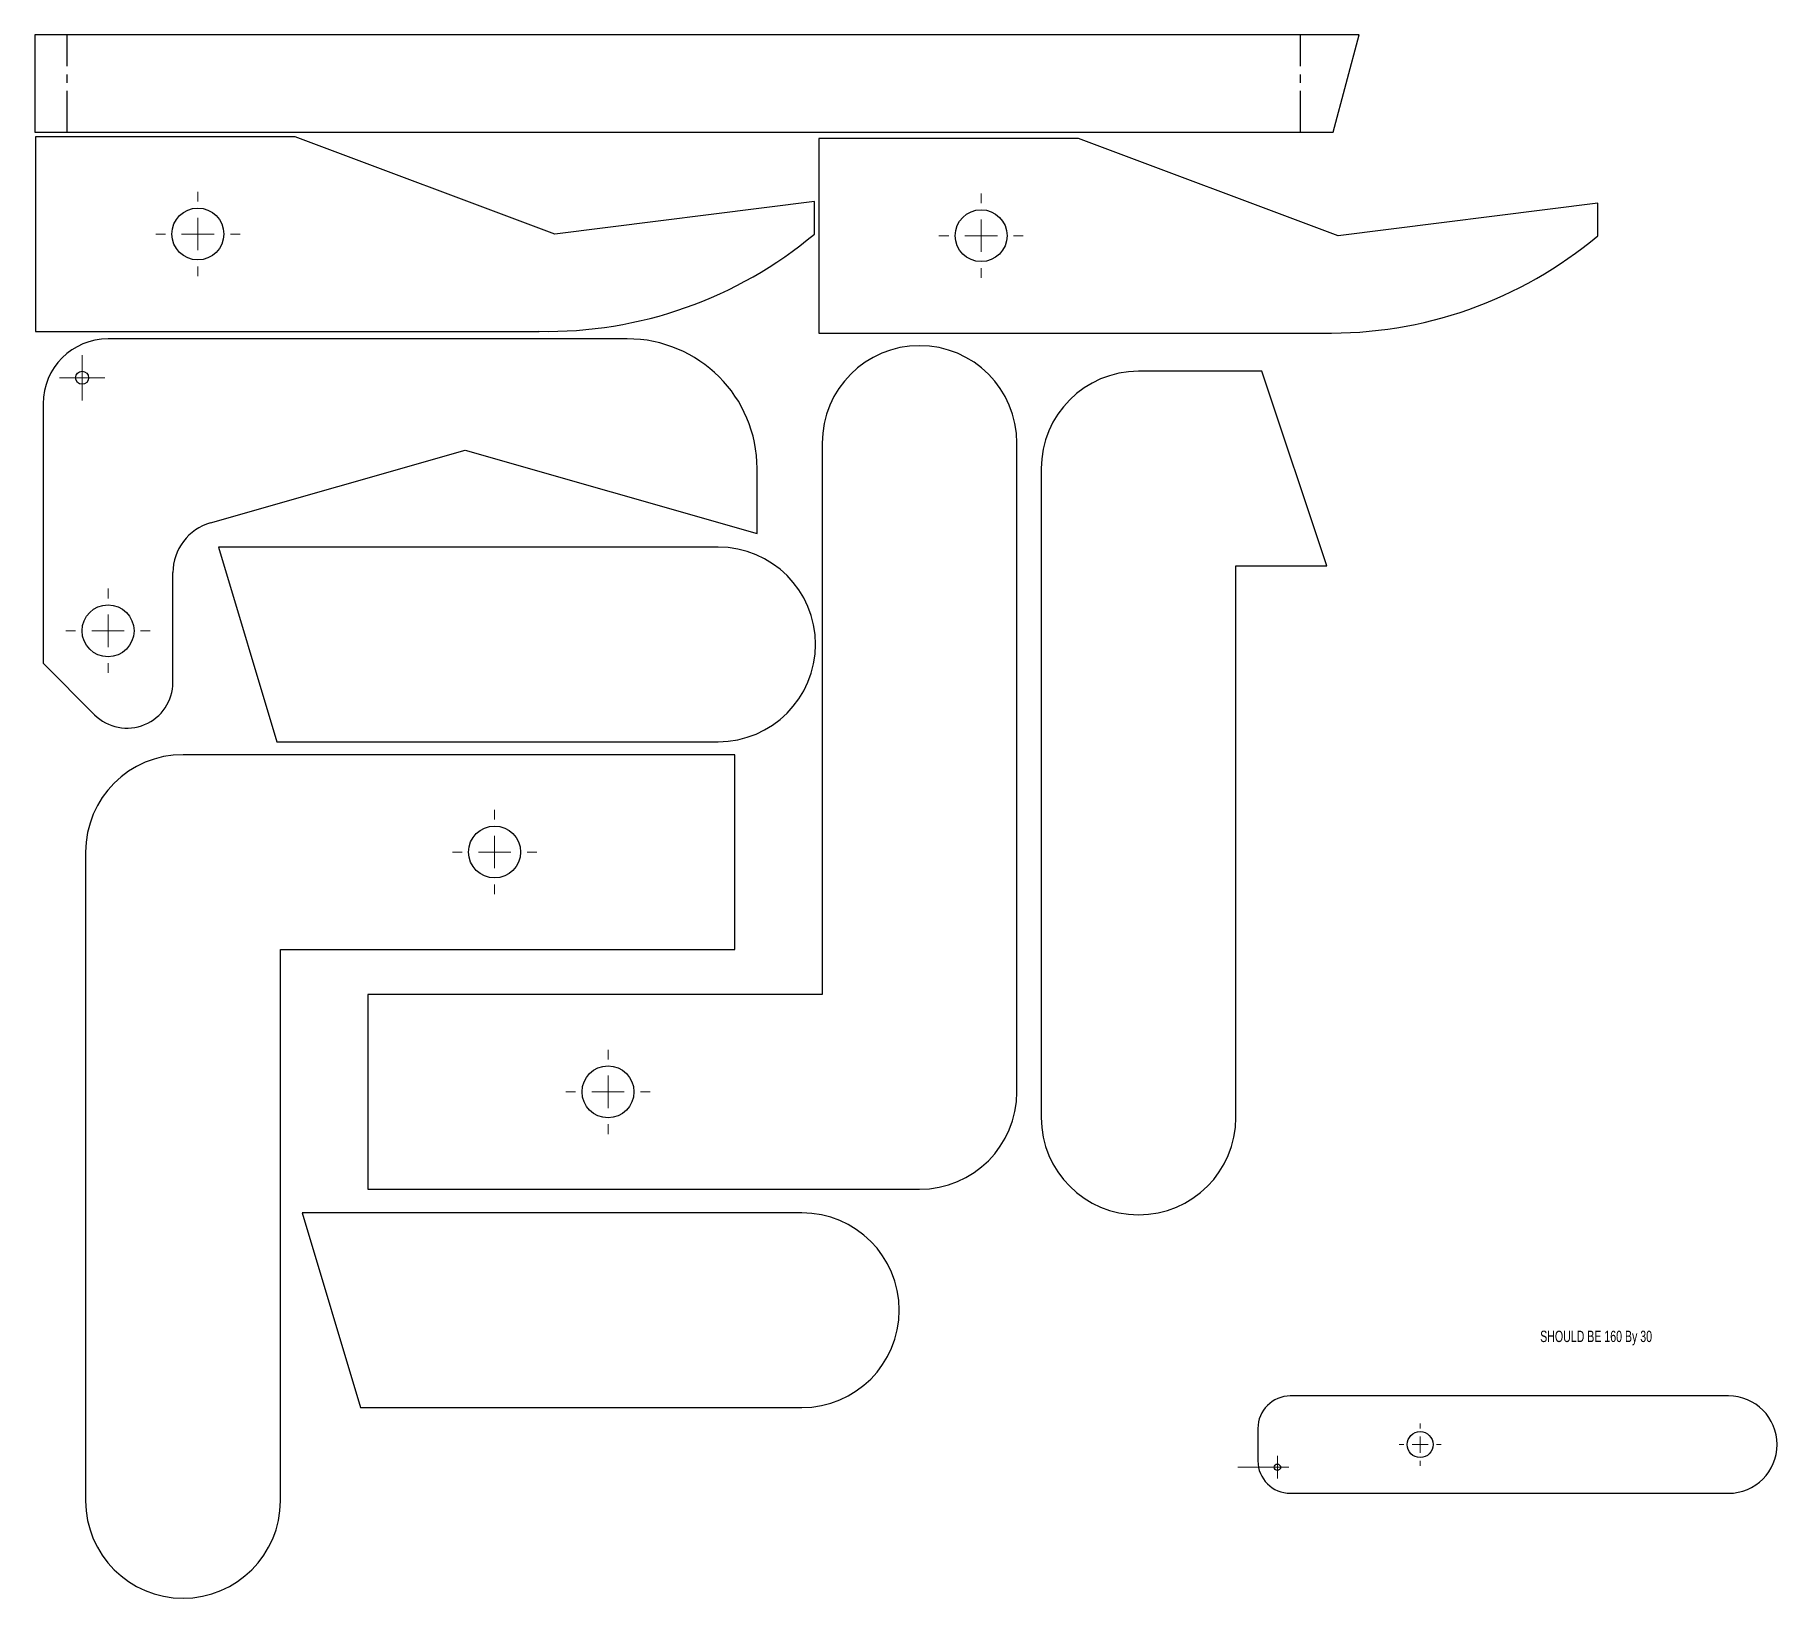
# Model space of a CAD drawing. Header units: millimetres. Extents: x 2 to 538, y 111 to 593.
import ezdxf

# ---------------------------------------------------------------- set-up
doc = ezdxf.new("R2010")
doc.units = ezdxf.units.MM
doc.linetypes.add('CENTERX2', pattern=[20.32, 12.7, -2.54, 2.54, -2.54])
doc.styles.add('SLDTEXTSTYLE0', font='TXT', dxfattribs={"width": 0.697368})

# ---------------------------------------------------------------- blocks, each defined once
blk = doc.blocks.new('SW_CENTERMARKSYMBOL_0')
at = {"color": 0, "linetype": 'Continuous', "lineweight": 18}
for p, q in [((0, 10), (0, 13)), ((-10, 0), (-13, 0)), ((0, 0), (-5, 0)), ((0, 0), (0, 5)), ((0, 0), (0, -5)), ((0, 0), (5, 0)), ((10, 0), (13, 0)), ((0, -10), (0, -13))]:
    blk.add_line(p, q, dxfattribs=at)
blk = doc.blocks.new('SW_CENTERMARKSYMBOL_1')
at = {"color": 0, "linetype": 'Continuous', "lineweight": 18}
for p, q in [((0, 10), (0, 13)), ((-10, 0), (-13, 0)), ((0, 0), (-5, 0)), ((0, 0), (0, 5)), ((0, 0), (0, -5)), ((0, 0), (5, 0)), ((10, 0), (13, 0)), ((0, -10), (0, -13))]:
    blk.add_line(p, q, dxfattribs=at)
blk = doc.blocks.new('SW_CENTERMARKSYMBOL_2')
at = {"color": 0, "linetype": 'Continuous', "lineweight": 18}
for p, q in [((0, 5), (0, 7)), ((-5, 0), (-7, 0)), ((0, 0), (-5, 0)), ((0, 0), (0, 5)), ((0, 0), (0, -5)), ((0, 0), (5, 0)), ((5, 0), (7, 0)), ((0, -5), (0, -7))]:
    blk.add_line(p, q, dxfattribs=at)
blk = doc.blocks.new('SW_CENTERMARKSYMBOL_3')
at = {"color": 0, "linetype": 'Continuous', "lineweight": 18}
for p, q in [((0, 10), (0, 13)), ((-10, 0), (-13, 0)), ((0, 0), (-5, 0)), ((0, 0), (0, 5)), ((0, 0), (0, -5)), ((0, 0), (5, 0)), ((10, 0), (13, 0)), ((0, -10), (0, -13))]:
    blk.add_line(p, q, dxfattribs=at)
blk = doc.blocks.new('SW_CENTERMARKSYMBOL_4')
at = {"color": 0, "linetype": 'Continuous', "lineweight": 18}
for p, q in [((0, 10), (0, 13)), ((-10, 0), (-13, 0)), ((0, 0), (-5, 0)), ((0, 0), (0, 5)), ((0, 0), (0, -5)), ((0, 0), (5, 0)), ((10, 0), (13, 0)), ((0, -10), (0, -13))]:
    blk.add_line(p, q, dxfattribs=at)
blk = doc.blocks.new('SW_CENTERMARKSYMBOL_5')
at = {"color": 0, "linetype": 'Continuous', "lineweight": 18}
for p, q in [((0, 10), (0, 13)), ((-10, 0), (-13, 0)), ((0, 0), (-5, 0)), ((0, 0), (0, 5)), ((0, 0), (0, -5)), ((0, 0), (5, 0)), ((10, 0), (13, 0)), ((0, -10), (0, -13))]:
    blk.add_line(p, q, dxfattribs=at)
blk = doc.blocks.new('SW_CENTERMARKSYMBOL_6')
at = {"color": 0, "linetype": 'Continuous', "lineweight": 18}
for p, q in [((0, 5), (0, 6.5)), ((-5, 0), (-6.5, 0)), ((0, 0), (-2.5, 0)), ((0, 0), (0, 2.5)), ((0, 0), (0, -2.5)), ((0, 0), (2.5, 0)), ((5, 0), (6.5, 0)), ((0, -5), (0, -6.5))]:
    blk.add_line(p, q, dxfattribs=at)
blk = doc.blocks.new('SW_CENTERMARKSYMBOL_7')
at = {"color": 0, "linetype": 'Continuous', "lineweight": 18}
for p, q in [((-2.5, 0), (-12.14, 0)), ((0, 0), (-2.5, 0)), ((0, 2.5), (0, 3.5)), ((0, 0), (0, 2.5)), ((0, 0), (0, -2.5)), ((0, 0), (2.5, 0)), ((2.5, 0), (3.5, 0)), ((0, -2.5), (0, -3.5))]:
    blk.add_line(p, q, dxfattribs=at)

msp = doc.modelspace()

# ---------------------------------------------------------------- linework, layer by layer
at = {"color": 7, "linetype": 'Continuous', "lineweight": 25}
for p, q in [((409.56, 592.83), (1.56, 592.83)), ((1.56, 592.83), (1.56, 562.83)), ((401.56, 562.83), (409.56, 592.83)), ((1.56, 562.83), (401.56, 562.83)), ((1.79, 561.43), (1.79, 501.43)), ((81.79, 561.43), (1.79, 561.43)), ((161.79, 531.43), (81.79, 561.43)), ((243.13, 560.91), (243.13, 500.91)), ((323.13, 560.91), (243.13, 560.91)), ((403.13, 530.91), (323.13, 560.91)), ((241.79, 541.43), (161.79, 531.43)), ((241.79, 531.43), (241.79, 541.43)), ((483.13, 540.91), (403.13, 530.91)), ((483.13, 530.91), (483.13, 540.91)), ((1.79, 501.43), (156.9, 501.43)), ((243.13, 500.91), (398.23, 500.91)), ((184.11, 499.12), (24.11, 499.12)), ((379.63, 489.11), (341.63, 489.11)), ((399.63, 429.11), (379.63, 489.11)), ((4.11, 479.12), (4.11, 399.12)), ((55.73, 442.43), (134.11, 464.8)), ((134.11, 464.8), (224.11, 439.12)), ((244.16, 467.01), (244.16, 297.01)), ((304.16, 267.01), (304.16, 467.01)), ((224.11, 439.12), (224.11, 459.12)), ((311.63, 459.11), (311.63, 259.11)), ((212.11, 434.94), (58.11, 434.94)), ((58.11, 434.94), (76.11, 374.94)), ((44.11, 393.26), (44.11, 427.05)), ((371.63, 429.11), (399.63, 429.11)), ((371.63, 259.11), (371.63, 429.11)), ((4.11, 399.12), (19.97, 383.26)), ((217.21, 370.94), (47.21, 370.94)), ((76.11, 374.94), (212.11, 374.94)), ((217.21, 310.94), (217.21, 370.94)), ((17.21, 340.94), (17.21, 140.94)), ((77.21, 310.94), (217.21, 310.94)), ((77.21, 140.94), (77.21, 310.94)), ((104.16, 297.01), (104.16, 237.01)), ((244.16, 297.01), (104.16, 297.01)), ((104.16, 237.01), (274.16, 237.01)), ((237.9, 229.71), (83.9, 229.71)), ((83.9, 229.71), (101.9, 169.71)), ((523.4, 173.28), (388.4, 173.28)), ((101.9, 169.71), (237.9, 169.71)), ((378.4, 163.28), (378.4, 153.28)), ((388.4, 143.28), (523.4, 143.28))]:
    msp.add_line(p, q, dxfattribs=at)
at = {"color": 7, "linetype": 'CENTERX2'}
for p, q in [((11.56, 562.83), (11.56, 592.83)), ((391.56, 562.83), (391.56, 592.83))]:
    msp.add_line(p, q, dxfattribs=at)
at = {"color": 7, "linetype": 'Continuous', "lineweight": 25}
for centre, radius in [((51.79, 531.43), 8), ((293.13, 530.91), 8), ((16.11, 487.12), 2), ((24.11, 409.12), 8), ((143.21, 340.94), 8), ((178.16, 267.01), 8), ((428.4, 158.28), 4), ((384.4, 151.28), 1)]:
    msp.add_circle(centre, radius, dxfattribs=at)
for centre, radius, start, end in [((159.34, 629.63), 128.22, 268.9063, 310.0184), ((400.68, 629.1), 128.22, 268.9063, 310.0184), ((24.11, 479.12), 20, 90, 180), ((184.11, 459.12), 40, 0, 90), ((274.16, 467.01), 30, 0, 180), ((341.63, 459.11), 30, 90, 180), ((60.11, 427.05), 16, 105.923, 180), ((212.11, 404.94), 30, 270, 90), ((29.97, 393.26), 14.14, 225, 0), ((47.21, 340.94), 30, 90, 180), ((274.16, 267.01), 30, 270, 0), ((341.63, 259.11), 30, 180, 0), ((237.9, 199.71), 30, 270, 90), ((388.4, 163.28), 10, 90, 180), ((523.4, 158.28), 15, 270, 90), ((388.4, 153.28), 10, 180, 270), ((47.21, 140.94), 30, 180, 0)]:
    msp.add_arc(centre, radius, start, end, dxfattribs=at)

# ---------------------------------------------------------------- block references
at = {"color": 7, "linetype": 'Continuous', "lineweight": 0}
for name, p in [('SW_CENTERMARKSYMBOL_0', (51.79, 531.43)), ('SW_CENTERMARKSYMBOL_3', (293.13, 530.91)), ('SW_CENTERMARKSYMBOL_2', (16.11, 487.12)), ('SW_CENTERMARKSYMBOL_1', (24.11, 409.12)), ('SW_CENTERMARKSYMBOL_4', (143.21, 340.94)), ('SW_CENTERMARKSYMBOL_5', (178.16, 267.01)), ('SW_CENTERMARKSYMBOL_6', (428.4, 158.28)), ('SW_CENTERMARKSYMBOL_7', (384.4, 151.28))]:
    msp.add_blockref(name, p, dxfattribs=at)

# ---------------------------------------------------------------- texts
at = {"color": 7, "linetype": 'Continuous', "lineweight": 0, "insert": (465.39, 193.39), "char_height": 3.5, "attachment_point": 1, "style": 'SLDTEXTSTYLE0'}
msp.add_mtext('SHOULD BE 160 By 30', dxfattribs=at)

doc.saveas('drawing.dxf')
